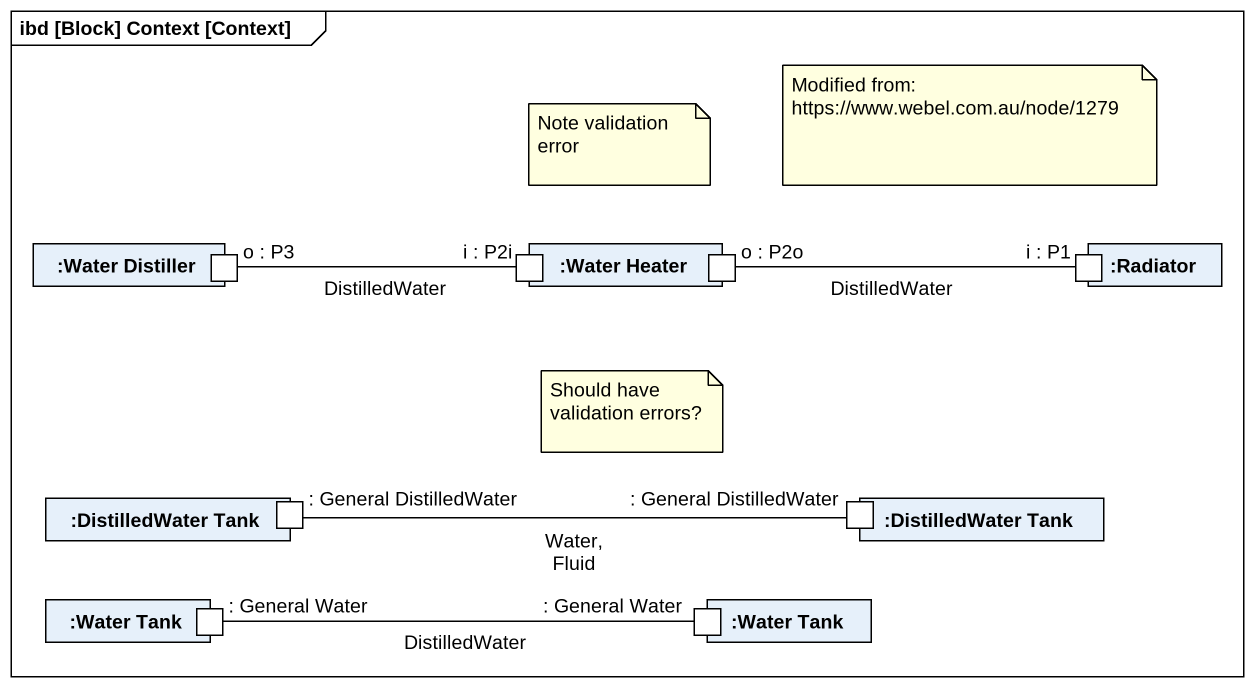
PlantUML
@startuml
mainframe ibd [Block] Context [Context]
rectangle ":Water Distiller" as Water_Distiller {
  port "o : P3" as o_P3
}
rectangle ":Water Heater" as Water_Heater {
  port "i : P2i" as i_P2i
  port "o : P2o" as o_P2o
}
rectangle ":Radiator" as Radiator {
  port "i : P1" as i_P1
}
rectangle ":DistilledWater Tank" as DistilledWater_Tank {
  port ": General DistilledWater" as General_DistilledWater
}
rectangle ":DistilledWater Tank" as DistilledWater_Tank_2 {
  port ": General DistilledWater" as General_DistilledWater_2
}
rectangle ":Water Tank" as Water_Tank {
  port ": General Water" as General_Water
}
rectangle ":Water Tank" as Water_Tank_2 {
  port ": General Water" as General_Water_2
}
o_P3 -right- i_P2i : DistilledWater
o_P2o -right- i_P1 : DistilledWater
General_DistilledWater -right- General_DistilledWater_2 : Water, Fluid
General_Water -right- General_Water_2 : DistilledWater
note as N1
  Note validation error
end note
note as N2
  Modified from:
  https://www.webel.com.au/node/1279
end note
note as N3
  Should have validation errors?
end note
@enduml
